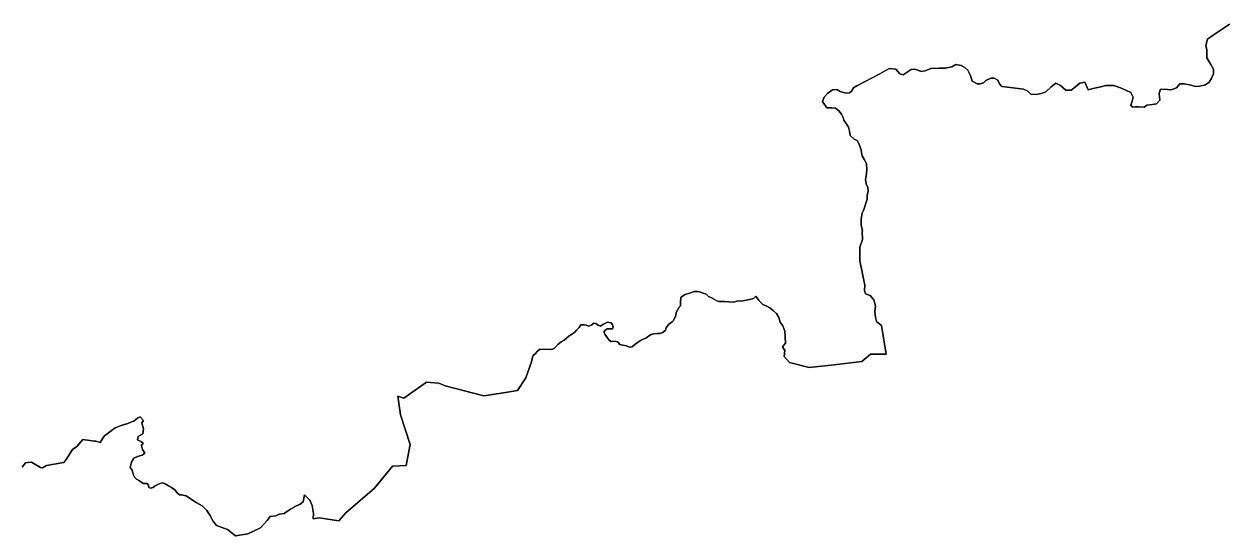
# Model space of a CAD drawing. Header units: inches. Extents: x 33.9 to 41.9, y -4.8 to 5.4.
# Drawn here: x 34.7264 to 34.8552, y 0.1362 to 0.1909 of the extents above; entities that cross this region are included whole.
import ezdxf

# ---------------------------------------------------------------- set-up
doc = ezdxf.new("R2010")
doc.units = ezdxf.units.IN
doc.header["$MEASUREMENT"] = 0
doc.layers.add('Counties', color=7, linetype='Continuous')

msp = doc.modelspace()

# ---------------------------------------------------------------- linework, layer by layer
at = {"layer": 'Counties'}
for points in [[(34.72616, 0.14354), (34.72652, 0.144), (34.72675, 0.14405), (34.72714, 0.14407), (34.7281, 0.14349), (34.72832, 0.14348), (34.72875, 0.14371), (34.73061, 0.14403), (34.73087, 0.14435), (34.73153, 0.14542), (34.732, 0.14573), (34.73264, 0.1465), (34.73389, 0.14633), (34.73402, 0.14631), (34.73451, 0.14616), (34.73479, 0.14663), (34.73497, 0.14688), (34.7354, 0.1472), (34.73583, 0.14753), (34.73611, 0.14774), (34.73675, 0.14799), (34.73747, 0.14821), (34.73814, 0.14849), (34.7385, 0.14878), (34.7387, 0.14888), (34.73878, 0.14892), (34.73914, 0.14853), (34.73896, 0.14828), (34.73914, 0.14763), (34.73907, 0.14709), (34.73857, 0.14681), (34.7385, 0.14645), (34.73885, 0.14627), (34.7391, 0.14612), (34.73893, 0.14584), (34.73903, 0.14541), (34.73928, 0.14505), (34.739, 0.14483), (34.7385, 0.14469), (34.73811, 0.14451), (34.73786, 0.14408), (34.73771, 0.14351), (34.73793, 0.14322), (34.73803, 0.14279), (34.73821, 0.14243), (34.73839, 0.14225), (34.73871, 0.14207), (34.7391, 0.14178), (34.73953, 0.14178), (34.73967, 0.1416), (34.73971, 0.14135), (34.73989, 0.14128), (34.74017, 0.14135), (34.74039, 0.14153), (34.74089, 0.14178), (34.74114, 0.14185), (34.74139, 0.14178), (34.74181, 0.14153), (34.74213, 0.14135), (34.74249, 0.1411), (34.74274, 0.14078), (34.74299, 0.14056), (34.7432, 0.14056), (34.7437, 0.14045), (34.74417, 0.14013), (34.74475, 0.13976), (34.74539, 0.1394), (34.74589, 0.1389), (34.74627, 0.13835), (34.74655, 0.13778), (34.74695, 0.13728), (34.74812, 0.13687), (34.74896, 0.13618), (34.75029, 0.13639), (34.75164, 0.13704), (34.75235, 0.13784), (34.75268, 0.13825), (34.75329, 0.13834), (34.75364, 0.13852), (34.75419, 0.13857), (34.75486, 0.13905), (34.75536, 0.13931), (34.75589, 0.13959), (34.75621, 0.13981), (34.75634, 0.14056), (34.75692, 0.13999), (34.75717, 0.13945), (34.75732, 0.13859), (34.75728, 0.13801), (34.75791, 0.13812), (34.76004, 0.1378), (34.76079, 0.13864), (34.76384, 0.1413), (34.76576, 0.14364), (34.76724, 0.14372), (34.76764, 0.14596), (34.76663, 0.14913), (34.76635, 0.15113), (34.76699, 0.15093), (34.76939, 0.15263), (34.77071, 0.15254), (34.77139, 0.15224), (34.77554, 0.15116), (34.77764, 0.15148), (34.77915, 0.15173), (34.78002, 0.15311), (34.78064, 0.1548), (34.78063, 0.15482), (34.78078, 0.15545), (34.78106, 0.1557), (34.78123, 0.15592), (34.78151, 0.15615), (34.78281, 0.15612), (34.78309, 0.15626), (34.78348, 0.15668), (34.78381, 0.15696), (34.78412, 0.15712), (34.78437, 0.15735), (34.78464, 0.15757), (34.78495, 0.15777), (34.78528, 0.15799), (34.78545, 0.15819), (34.78573, 0.15847), (34.78592, 0.15875), (34.78628, 0.15875), (34.78648, 0.15872), (34.78676, 0.15863), (34.78709, 0.15875), (34.78731, 0.15894), (34.78753, 0.15891), (34.78778, 0.15872), (34.78801, 0.15861), (34.78828, 0.1588), (34.78878, 0.15905), (34.78917, 0.15897), (34.78931, 0.15877), (34.78937, 0.15852), (34.78931, 0.15835), (34.78906, 0.15833), (34.78873, 0.15833), (34.78851, 0.15821), (34.78837, 0.15799), (34.78848, 0.15777), (34.78867, 0.15752), (34.78892, 0.15715), (34.78914, 0.15698), (34.78959, 0.15701), (34.78984, 0.15696), (34.79009, 0.15665), (34.79039, 0.15659), (34.79081, 0.15651), (34.79109, 0.15637), (34.79142, 0.1564), (34.7917, 0.15665), (34.79198, 0.15687), (34.79231, 0.1571), (34.79259, 0.15724), (34.79287, 0.15735), (34.79317, 0.15754), (34.79342, 0.15774), (34.79373, 0.15779), (34.79409, 0.15782), (34.79436, 0.15782), (34.7947, 0.15796), (34.79498, 0.15821), (34.79503, 0.15846), (34.79534, 0.15883), (34.79567, 0.15908), (34.79581, 0.15922), (34.79595, 0.15947), (34.79609, 0.15972), (34.79611, 0.16009), (34.79628, 0.16042), (34.79642, 0.16065), (34.79656, 0.16081), (34.79656, 0.16118), (34.79661, 0.16168), (34.79678, 0.16185), (34.79709, 0.16201), (34.79753, 0.16215), (34.79803, 0.16232), (34.79836, 0.16232), (34.79861, 0.16229), (34.79889, 0.16218), (34.79931, 0.16204), (34.79956, 0.16179), (34.79995, 0.16162), (34.80023, 0.16148), (34.80048, 0.16134), (34.80067, 0.16126), (34.80095, 0.16126), (34.80128, 0.16126), (34.8017, 0.16123), (34.80228, 0.16118), (34.80259, 0.16129), (34.80325, 0.16132), (34.80395, 0.16148), (34.80437, 0.16157), (34.80464, 0.16182), (34.80498, 0.16132), (34.8054, 0.16093), (34.8058, 0.16075), (34.80612, 0.1606), (34.80654, 0.16028), (34.80686, 0.15996), (34.80708, 0.15956), (34.80722, 0.15906), (34.80754, 0.15867), (34.80772, 0.15809), (34.80781, 0.15681), (34.8075, 0.15641), (34.80772, 0.15601), (34.80767, 0.15539), (34.80825, 0.15475), (34.81034, 0.15419), (34.81302, 0.15447), (34.81597, 0.15483), (34.8169, 0.15564), (34.81856, 0.15561), (34.81806, 0.1587), (34.81756, 0.15913), (34.81742, 0.15956), (34.81735, 0.16024), (34.81745, 0.16075), (34.81724, 0.16143), (34.81688, 0.1619), (34.81637, 0.16207), (34.81626, 0.16244), (34.81629, 0.163), (34.81575, 0.16561), (34.81577, 0.16707), (34.81603, 0.16789), (34.81602, 0.16876), (34.81603, 0.16878), (34.81592, 0.16948), (34.81589, 0.17009), (34.816, 0.17071), (34.81617, 0.1711), (34.81631, 0.17143), (34.81639, 0.1718), (34.81653, 0.17222), (34.81656, 0.17263), (34.81664, 0.17305), (34.81661, 0.17345), (34.81642, 0.17384), (34.81636, 0.17431), (34.81647, 0.17493), (34.8165, 0.17543), (34.81647, 0.17599), (34.81625, 0.17641), (34.816, 0.17686), (34.81586, 0.17761), (34.8157, 0.17806), (34.8155, 0.17845), (34.81514, 0.17862), (34.81473, 0.17901), (34.81467, 0.17948), (34.81453, 0.17993), (34.81431, 0.18032), (34.81406, 0.18066), (34.81398, 0.18094), (34.81381, 0.1813), (34.8135, 0.18166), (34.81314, 0.18194), (34.81275, 0.182), (34.81223, 0.182), (34.81178, 0.18266), (34.81195, 0.18313), (34.81235, 0.18356), (34.81285, 0.18392), (34.81331, 0.18396), (34.81367, 0.18374), (34.81427, 0.18356), (34.81466, 0.1836), (34.81488, 0.18378), (34.81509, 0.18414), (34.81545, 0.18435), (34.81791, 0.18564), (34.81891, 0.18618), (34.81962, 0.18614), (34.82005, 0.18564), (34.8204, 0.18553), (34.82083, 0.18582), (34.82126, 0.18607), (34.82165, 0.18611), (34.82237, 0.18589), (34.82276, 0.18596), (34.82336, 0.18618), (34.82425, 0.18622), (34.8249, 0.18622), (34.82561, 0.18636), (34.82604, 0.18661), (34.82661, 0.1865), (34.827, 0.18629), (34.82732, 0.186), (34.82761, 0.18543), (34.82778, 0.18485), (34.82832, 0.18456), (34.82868, 0.18456), (34.829, 0.18467), (34.82925, 0.18492), (34.82978, 0.18517), (34.83014, 0.18517), (34.83053, 0.18496), (34.83071, 0.18456), (34.83096, 0.18428), (34.83128, 0.18424), (34.83328, 0.18399), (34.83374, 0.18377), (34.83406, 0.18345), (34.83466, 0.18341), (34.83531, 0.18356), (34.83566, 0.1837), (34.83623, 0.18424), (34.83673, 0.18463), (34.83723, 0.18438), (34.8378, 0.18388), (34.83837, 0.18388), (34.83884, 0.18424), (34.8393, 0.18463), (34.83983, 0.18474), (34.83998, 0.18442), (34.84019, 0.18392), (34.84087, 0.1841), (34.84155, 0.18424), (34.84208, 0.18438), (34.84294, 0.18438), (34.84365, 0.18413), (34.84429, 0.18384), (34.84476, 0.18363), (34.84501, 0.18313), (34.8449, 0.18269), (34.84476, 0.18226), (34.84493, 0.18205), (34.84525, 0.18208), (34.84558, 0.18208), (34.84618, 0.18205), (34.84647, 0.18226), (34.84707, 0.18234), (34.8475, 0.18241), (34.84786, 0.1828), (34.84779, 0.18352), (34.84793, 0.18399), (34.84868, 0.18395), (34.84907, 0.18391), (34.84964, 0.18413), (34.85, 0.18456), (34.85046, 0.18456), (34.85121, 0.18442), (34.85164, 0.18427), (34.85214, 0.18431), (34.85274, 0.18445), (34.85313, 0.18474), (34.85338, 0.18517), (34.8536, 0.18564), (34.8536, 0.18614), (34.85331, 0.18661), (34.85289, 0.18732), (34.85289, 0.18818), (34.85278, 0.18865), (34.85296, 0.18933), (34.85356, 0.18976), (34.85421, 0.19019), (34.85474, 0.19055), (34.85531, 0.19095)], [(34.85531, 0.19095), (34.85474, 0.19055), (34.85421, 0.19019), (34.85356, 0.18976), (34.85296, 0.18933), (34.85278, 0.18865), (34.85289, 0.18818), (34.85289, 0.18732), (34.85331, 0.18661), (34.8536, 0.18614), (34.8536, 0.18564), (34.85338, 0.18517), (34.85313, 0.18474), (34.85274, 0.18445), (34.85214, 0.18431), (34.85164, 0.18427), (34.85121, 0.18442), (34.85046, 0.18456), (34.85, 0.18456), (34.84964, 0.18413), (34.84907, 0.18391), (34.84868, 0.18395), (34.84793, 0.18399), (34.84779, 0.18352), (34.84786, 0.1828), (34.8475, 0.18241), (34.84707, 0.18234), (34.84647, 0.18226), (34.84618, 0.18205), (34.84558, 0.18208), (34.84525, 0.18208), (34.84493, 0.18205), (34.84476, 0.18226), (34.8449, 0.18269), (34.84501, 0.18313), (34.84476, 0.18363), (34.84429, 0.18384), (34.84365, 0.18413), (34.84294, 0.18438), (34.84208, 0.18438), (34.84155, 0.18424), (34.84087, 0.1841), (34.84019, 0.18392), (34.83998, 0.18442), (34.83983, 0.18474), (34.8393, 0.18463), (34.83884, 0.18424), (34.83837, 0.18388), (34.8378, 0.18388), (34.83723, 0.18438), (34.83673, 0.18463), (34.83623, 0.18424), (34.83566, 0.1837), (34.83531, 0.18356), (34.83466, 0.18341), (34.83406, 0.18345), (34.83374, 0.18377), (34.83328, 0.18399), (34.83128, 0.18424), (34.83096, 0.18428), (34.83071, 0.18456), (34.83053, 0.18496), (34.83014, 0.18517), (34.82978, 0.18517), (34.82925, 0.18492), (34.829, 0.18467), (34.82868, 0.18456), (34.82832, 0.18456), (34.82778, 0.18485), (34.82761, 0.18543), (34.82732, 0.186), (34.827, 0.18629), (34.82661, 0.1865), (34.82604, 0.18661), (34.82561, 0.18636), (34.8249, 0.18622), (34.82425, 0.18622), (34.82336, 0.18618), (34.82276, 0.18596), (34.82237, 0.18589), (34.82165, 0.18611), (34.82126, 0.18607), (34.82083, 0.18582), (34.8204, 0.18553), (34.82005, 0.18564), (34.81962, 0.18614), (34.81891, 0.18618), (34.81791, 0.18564), (34.81545, 0.18435), (34.81509, 0.18414), (34.81488, 0.18378), (34.81466, 0.1836), (34.81427, 0.18356), (34.81367, 0.18374), (34.81331, 0.18396), (34.81285, 0.18392), (34.81235, 0.18356), (34.81195, 0.18313), (34.81178, 0.18266), (34.81223, 0.182), (34.81275, 0.182), (34.81314, 0.18194), (34.8135, 0.18166), (34.81381, 0.1813), (34.81398, 0.18094), (34.81406, 0.18066), (34.81431, 0.18032), (34.81453, 0.17993), (34.81467, 0.17948), (34.81473, 0.17901), (34.81514, 0.17862), (34.8155, 0.17845), (34.8157, 0.17806), (34.81586, 0.17761), (34.816, 0.17686), (34.81625, 0.17641), (34.81647, 0.17599), (34.8165, 0.17543), (34.81647, 0.17493), (34.81636, 0.17431), (34.81642, 0.17384), (34.81661, 0.17345), (34.81664, 0.17305), (34.81656, 0.17263), (34.81653, 0.17222), (34.81639, 0.1718), (34.81631, 0.17143), (34.81617, 0.1711), (34.816, 0.17071), (34.81589, 0.17009), (34.81592, 0.16948), (34.81603, 0.16878), (34.81602, 0.16876), (34.81603, 0.16789), (34.81577, 0.16707), (34.81575, 0.16561), (34.81629, 0.163), (34.81626, 0.16244), (34.81637, 0.16207), (34.81688, 0.1619), (34.81724, 0.16143), (34.81745, 0.16075), (34.81735, 0.16024), (34.81742, 0.15956), (34.81756, 0.15913), (34.81806, 0.1587), (34.81856, 0.15561), (34.8169, 0.15564), (34.81597, 0.15483), (34.81302, 0.15447), (34.81034, 0.15419), (34.80825, 0.15475), (34.80767, 0.15539), (34.80772, 0.15601), (34.8075, 0.15641), (34.80781, 0.15681), (34.80772, 0.15809), (34.80754, 0.15867), (34.80722, 0.15906), (34.80708, 0.15956), (34.80686, 0.15996), (34.80654, 0.16028), (34.80612, 0.1606), (34.8058, 0.16075), (34.8054, 0.16093), (34.80498, 0.16132), (34.80464, 0.16182), (34.80437, 0.16157), (34.80395, 0.16148), (34.80325, 0.16132), (34.80259, 0.16129), (34.80228, 0.16118), (34.8017, 0.16123), (34.80128, 0.16126), (34.80095, 0.16126), (34.80067, 0.16126), (34.80048, 0.16134), (34.80023, 0.16148), (34.79995, 0.16162), (34.79956, 0.16179), (34.79931, 0.16204), (34.79889, 0.16218), (34.79861, 0.16229), (34.79836, 0.16232), (34.79803, 0.16232), (34.79753, 0.16215), (34.79709, 0.16201), (34.79678, 0.16185), (34.79661, 0.16168), (34.79656, 0.16118), (34.79656, 0.16081), (34.79642, 0.16065), (34.79628, 0.16042), (34.79611, 0.16009), (34.79609, 0.15972), (34.79595, 0.15947), (34.79581, 0.15922), (34.79567, 0.15908), (34.79534, 0.15883), (34.79503, 0.15846), (34.79498, 0.15821), (34.7947, 0.15796), (34.79436, 0.15782), (34.79409, 0.15782), (34.79373, 0.15779), (34.79342, 0.15774), (34.79317, 0.15754), (34.79287, 0.15735), (34.79259, 0.15724), (34.79231, 0.1571), (34.79198, 0.15687), (34.7917, 0.15665), (34.79142, 0.1564), (34.79109, 0.15637), (34.79081, 0.15651), (34.79039, 0.15659), (34.79009, 0.15665), (34.78984, 0.15696), (34.78959, 0.15701), (34.78914, 0.15698), (34.78892, 0.15715), (34.78867, 0.15752), (34.78848, 0.15777), (34.78837, 0.15799), (34.78851, 0.15821), (34.78873, 0.15833), (34.78906, 0.15833), (34.78931, 0.15835), (34.78937, 0.15852), (34.78931, 0.15877), (34.78917, 0.15897), (34.78878, 0.15905), (34.78828, 0.1588), (34.78801, 0.15861), (34.78778, 0.15872), (34.78753, 0.15891), (34.78731, 0.15894), (34.78709, 0.15875), (34.78676, 0.15863), (34.78648, 0.15872), (34.78628, 0.15875), (34.78592, 0.15875), (34.78573, 0.15847), (34.78545, 0.15819), (34.78528, 0.15799), (34.78495, 0.15777), (34.78464, 0.15757), (34.78437, 0.15735), (34.78412, 0.15712), (34.78381, 0.15696), (34.78348, 0.15668), (34.78309, 0.15626), (34.78281, 0.15612), (34.78151, 0.15615), (34.78123, 0.15592), (34.78106, 0.1557), (34.78078, 0.15545), (34.78063, 0.15482), (34.78064, 0.1548), (34.78002, 0.15311), (34.77915, 0.15173), (34.77764, 0.15148), (34.77554, 0.15116), (34.77139, 0.15224), (34.77071, 0.15254), (34.76939, 0.15263), (34.76699, 0.15093), (34.76635, 0.15113), (34.76663, 0.14913), (34.76764, 0.14596), (34.76724, 0.14372), (34.76576, 0.14364), (34.76384, 0.1413), (34.76079, 0.13864), (34.76004, 0.1378), (34.75791, 0.13812), (34.75728, 0.13801), (34.75732, 0.13859), (34.75717, 0.13945), (34.75692, 0.13999), (34.75634, 0.14056), (34.75621, 0.13981), (34.75589, 0.13959), (34.75536, 0.13931), (34.75486, 0.13905), (34.75419, 0.13857), (34.75364, 0.13852), (34.75329, 0.13834), (34.75268, 0.13825), (34.75235, 0.13784), (34.75164, 0.13704), (34.75029, 0.13639), (34.74896, 0.13618), (34.74812, 0.13687), (34.74695, 0.13728), (34.74655, 0.13778), (34.74627, 0.13835), (34.74589, 0.1389), (34.74539, 0.1394), (34.74475, 0.13976), (34.74417, 0.14013), (34.7437, 0.14045), (34.7432, 0.14056), (34.74299, 0.14056), (34.74274, 0.14078), (34.74249, 0.1411), (34.74213, 0.14135), (34.74181, 0.14153), (34.74139, 0.14178), (34.74114, 0.14185), (34.74089, 0.14178), (34.74039, 0.14153), (34.74017, 0.14135), (34.73989, 0.14128), (34.73971, 0.14135), (34.73967, 0.1416), (34.73953, 0.14178), (34.7391, 0.14178), (34.73871, 0.14207), (34.73839, 0.14225), (34.73821, 0.14243), (34.73803, 0.14279), (34.73793, 0.14322), (34.73771, 0.14351), (34.73786, 0.14408), (34.73811, 0.14451), (34.7385, 0.14469), (34.739, 0.14483), (34.73928, 0.14505), (34.73903, 0.14541), (34.73893, 0.14584), (34.7391, 0.14612), (34.73885, 0.14627), (34.7385, 0.14645), (34.73857, 0.14681), (34.73907, 0.14709), (34.73914, 0.14763), (34.73896, 0.14828), (34.73914, 0.14853), (34.73878, 0.14892), (34.7387, 0.14888), (34.7385, 0.14878), (34.73814, 0.14849), (34.73747, 0.14821), (34.73675, 0.14799), (34.73611, 0.14774), (34.73583, 0.14753), (34.7354, 0.1472), (34.73497, 0.14688), (34.73479, 0.14663), (34.73451, 0.14616), (34.73402, 0.14631), (34.73389, 0.14633), (34.73264, 0.1465), (34.732, 0.14573), (34.73153, 0.14542), (34.73087, 0.14435), (34.73061, 0.14403), (34.72875, 0.14371), (34.72832, 0.14348), (34.7281, 0.14349), (34.72714, 0.14407), (34.72675, 0.14405), (34.72652, 0.144), (34.72616, 0.14354)], [(34.72616, 0.14354), (34.72652, 0.144), (34.72675, 0.14405), (34.72714, 0.14407), (34.7281, 0.14349), (34.72832, 0.14348), (34.72875, 0.14371), (34.73061, 0.14403), (34.73087, 0.14435), (34.73153, 0.14542), (34.732, 0.14573), (34.73264, 0.1465), (34.73389, 0.14633), (34.73402, 0.14631), (34.73451, 0.14616), (34.73479, 0.14663), (34.73497, 0.14688), (34.7354, 0.1472), (34.73583, 0.14753), (34.73611, 0.14774), (34.73675, 0.14799), (34.73747, 0.14821), (34.73814, 0.14849), (34.7385, 0.14878), (34.7387, 0.14888), (34.73878, 0.14892), (34.73914, 0.14853), (34.73896, 0.14828), (34.73914, 0.14763), (34.73907, 0.14709), (34.73857, 0.14681), (34.7385, 0.14645), (34.73885, 0.14627), (34.7391, 0.14612), (34.73893, 0.14584), (34.73903, 0.14541), (34.73928, 0.14505), (34.739, 0.14483), (34.7385, 0.14469), (34.73811, 0.14451), (34.73786, 0.14408), (34.73771, 0.14351), (34.73793, 0.14322), (34.73803, 0.14279), (34.73821, 0.14243), (34.73839, 0.14225), (34.73871, 0.14207), (34.7391, 0.14178), (34.73953, 0.14178), (34.73967, 0.1416), (34.73971, 0.14135), (34.73989, 0.14128), (34.74017, 0.14135), (34.74039, 0.14153), (34.74089, 0.14178), (34.74114, 0.14185), (34.74139, 0.14178), (34.74181, 0.14153), (34.74213, 0.14135), (34.74249, 0.1411), (34.74274, 0.14078), (34.74299, 0.14056), (34.7432, 0.14056), (34.7437, 0.14045), (34.74417, 0.14013), (34.74475, 0.13976), (34.74539, 0.1394), (34.74589, 0.1389), (34.74627, 0.13835), (34.74655, 0.13778), (34.74695, 0.13728), (34.74812, 0.13687), (34.74896, 0.13618), (34.75029, 0.13639), (34.75164, 0.13704), (34.75235, 0.13784), (34.75268, 0.13825), (34.75329, 0.13834), (34.75364, 0.13852), (34.75419, 0.13857), (34.75486, 0.13905), (34.75536, 0.13931), (34.75589, 0.13959), (34.75621, 0.13981), (34.75634, 0.14056), (34.75692, 0.13999), (34.75717, 0.13945), (34.75732, 0.13859), (34.75728, 0.13801), (34.75791, 0.13812), (34.76004, 0.1378), (34.76079, 0.13864), (34.76384, 0.1413), (34.76576, 0.14364), (34.76724, 0.14372), (34.76764, 0.14596), (34.76663, 0.14913), (34.76635, 0.15113), (34.76699, 0.15093), (34.76939, 0.15263), (34.77071, 0.15254), (34.77139, 0.15224), (34.77554, 0.15116), (34.77764, 0.15148), (34.77915, 0.15173), (34.78002, 0.15311), (34.78064, 0.1548), (34.78063, 0.15482), (34.78078, 0.15545), (34.78106, 0.1557), (34.78123, 0.15592), (34.78151, 0.15615), (34.78281, 0.15612), (34.78309, 0.15626), (34.78348, 0.15668), (34.78381, 0.15696), (34.78412, 0.15712), (34.78437, 0.15735), (34.78464, 0.15757), (34.78495, 0.15777), (34.78528, 0.15799), (34.78545, 0.15819), (34.78573, 0.15847), (34.78592, 0.15875), (34.78628, 0.15875), (34.78648, 0.15872), (34.78676, 0.15863), (34.78709, 0.15875), (34.78731, 0.15894), (34.78753, 0.15891), (34.78778, 0.15872), (34.78801, 0.15861), (34.78828, 0.1588), (34.78878, 0.15905), (34.78917, 0.15897), (34.78931, 0.15877), (34.78937, 0.15852), (34.78931, 0.15835), (34.78906, 0.15833), (34.78873, 0.15833), (34.78851, 0.15821), (34.78837, 0.15799), (34.78848, 0.15777), (34.78867, 0.15752), (34.78892, 0.15715), (34.78914, 0.15698), (34.78959, 0.15701), (34.78984, 0.15696), (34.79009, 0.15665), (34.79039, 0.15659), (34.79081, 0.15651), (34.79109, 0.15637), (34.79142, 0.1564), (34.7917, 0.15665), (34.79198, 0.15687), (34.79231, 0.1571), (34.79259, 0.15724), (34.79287, 0.15735), (34.79317, 0.15754), (34.79342, 0.15774), (34.79373, 0.15779), (34.79409, 0.15782), (34.79436, 0.15782), (34.7947, 0.15796), (34.79498, 0.15821), (34.79503, 0.15846), (34.79534, 0.15883), (34.79567, 0.15908), (34.79581, 0.15922), (34.79595, 0.15947), (34.79609, 0.15972), (34.79611, 0.16009), (34.79628, 0.16042), (34.79642, 0.16065), (34.79656, 0.16081), (34.79656, 0.16118), (34.79661, 0.16168), (34.79678, 0.16185), (34.79709, 0.16201), (34.79753, 0.16215), (34.79803, 0.16232), (34.79836, 0.16232), (34.79861, 0.16229), (34.79889, 0.16218), (34.79931, 0.16204), (34.79956, 0.16179), (34.79995, 0.16162), (34.80023, 0.16148), (34.80048, 0.16134), (34.80067, 0.16126), (34.80095, 0.16126), (34.80128, 0.16126), (34.8017, 0.16123), (34.80228, 0.16118), (34.80259, 0.16129), (34.80325, 0.16132), (34.80395, 0.16148), (34.80437, 0.16157), (34.80464, 0.16182), (34.80498, 0.16132), (34.8054, 0.16093), (34.8058, 0.16075), (34.80612, 0.1606), (34.80654, 0.16028), (34.80686, 0.15996), (34.80708, 0.15956), (34.80722, 0.15906), (34.80754, 0.15867), (34.80772, 0.15809), (34.80781, 0.15681), (34.8075, 0.15641), (34.80772, 0.15601), (34.80767, 0.15539), (34.80825, 0.15475), (34.81034, 0.15419), (34.81302, 0.15447), (34.81597, 0.15483), (34.8169, 0.15564), (34.81856, 0.15561), (34.81806, 0.1587), (34.81756, 0.15913), (34.81742, 0.15956), (34.81735, 0.16024), (34.81745, 0.16075), (34.81724, 0.16143), (34.81688, 0.1619), (34.81637, 0.16207), (34.81626, 0.16244), (34.81629, 0.163), (34.81575, 0.16561), (34.81577, 0.16707), (34.81603, 0.16789), (34.81602, 0.16876), (34.81603, 0.16878), (34.81592, 0.16948), (34.81589, 0.17009), (34.816, 0.17071), (34.81617, 0.1711), (34.81631, 0.17143), (34.81639, 0.1718), (34.81653, 0.17222), (34.81656, 0.17263), (34.81664, 0.17305), (34.81661, 0.17345), (34.81642, 0.17384), (34.81636, 0.17431), (34.81647, 0.17493), (34.8165, 0.17543), (34.81647, 0.17599), (34.81625, 0.17641), (34.816, 0.17686), (34.81586, 0.17761), (34.8157, 0.17806), (34.8155, 0.17845), (34.81514, 0.17862), (34.81473, 0.17901), (34.81467, 0.17948), (34.81453, 0.17993), (34.81431, 0.18032), (34.81406, 0.18066), (34.81398, 0.18094), (34.81381, 0.1813), (34.8135, 0.18166), (34.81314, 0.18194), (34.81275, 0.182), (34.81223, 0.182), (34.81178, 0.18266), (34.81195, 0.18313), (34.81235, 0.18356), (34.81285, 0.18392), (34.81331, 0.18396), (34.81367, 0.18374), (34.81427, 0.18356), (34.81466, 0.1836), (34.81488, 0.18378), (34.81509, 0.18414), (34.81545, 0.18435), (34.81791, 0.18564), (34.81891, 0.18618), (34.81962, 0.18614), (34.82005, 0.18564), (34.8204, 0.18553), (34.82083, 0.18582), (34.82126, 0.18607), (34.82165, 0.18611), (34.82237, 0.18589), (34.82276, 0.18596), (34.82336, 0.18618), (34.82425, 0.18622), (34.8249, 0.18622), (34.82561, 0.18636), (34.82604, 0.18661), (34.82661, 0.1865), (34.827, 0.18629), (34.82732, 0.186), (34.82761, 0.18543), (34.82778, 0.18485), (34.82832, 0.18456), (34.82868, 0.18456), (34.829, 0.18467), (34.82925, 0.18492), (34.82978, 0.18517), (34.83014, 0.18517), (34.83053, 0.18496), (34.83071, 0.18456), (34.83096, 0.18428), (34.83128, 0.18424), (34.83328, 0.18399), (34.83374, 0.18377), (34.83406, 0.18345), (34.83466, 0.18341), (34.83531, 0.18356), (34.83566, 0.1837), (34.83623, 0.18424), (34.83673, 0.18463), (34.83723, 0.18438), (34.8378, 0.18388), (34.83837, 0.18388), (34.83884, 0.18424), (34.8393, 0.18463), (34.83983, 0.18474), (34.83998, 0.18442), (34.84019, 0.18392), (34.84087, 0.1841), (34.84155, 0.18424), (34.84208, 0.18438), (34.84294, 0.18438), (34.84365, 0.18413), (34.84429, 0.18384), (34.84476, 0.18363), (34.84501, 0.18313), (34.8449, 0.18269), (34.84476, 0.18226), (34.84493, 0.18205), (34.84525, 0.18208), (34.84558, 0.18208), (34.84618, 0.18205), (34.84647, 0.18226), (34.84707, 0.18234), (34.8475, 0.18241), (34.84786, 0.1828), (34.84779, 0.18352), (34.84793, 0.18399), (34.84868, 0.18395), (34.84907, 0.18391), (34.84964, 0.18413), (34.85, 0.18456), (34.85046, 0.18456), (34.85121, 0.18442), (34.85164, 0.18427), (34.85214, 0.18431), (34.85274, 0.18445), (34.85313, 0.18474), (34.85338, 0.18517), (34.8536, 0.18564), (34.8536, 0.18614), (34.85331, 0.18661), (34.85289, 0.18732), (34.85289, 0.18818), (34.85278, 0.18865), (34.85296, 0.18933), (34.85356, 0.18976), (34.85421, 0.19019), (34.85474, 0.19055), (34.85531, 0.19095)], [(34.85531, 0.19095), (34.85474, 0.19055), (34.85421, 0.19019), (34.85356, 0.18976), (34.85296, 0.18933), (34.85278, 0.18865), (34.85289, 0.18818), (34.85289, 0.18732), (34.85331, 0.18661), (34.8536, 0.18614), (34.8536, 0.18564), (34.85338, 0.18517), (34.85313, 0.18474), (34.85274, 0.18445), (34.85214, 0.18431), (34.85164, 0.18427), (34.85121, 0.18442), (34.85046, 0.18456), (34.85, 0.18456), (34.84964, 0.18413), (34.84907, 0.18391), (34.84868, 0.18395), (34.84793, 0.18399), (34.84779, 0.18352), (34.84786, 0.1828), (34.8475, 0.18241), (34.84707, 0.18234), (34.84647, 0.18226), (34.84618, 0.18205), (34.84558, 0.18208), (34.84525, 0.18208), (34.84493, 0.18205), (34.84476, 0.18226), (34.8449, 0.18269), (34.84501, 0.18313), (34.84476, 0.18363), (34.84429, 0.18384), (34.84365, 0.18413), (34.84294, 0.18438), (34.84208, 0.18438), (34.84155, 0.18424), (34.84087, 0.1841), (34.84019, 0.18392), (34.83998, 0.18442), (34.83983, 0.18474), (34.8393, 0.18463), (34.83884, 0.18424), (34.83837, 0.18388), (34.8378, 0.18388), (34.83723, 0.18438), (34.83673, 0.18463), (34.83623, 0.18424), (34.83566, 0.1837), (34.83531, 0.18356), (34.83466, 0.18341), (34.83406, 0.18345), (34.83374, 0.18377), (34.83328, 0.18399), (34.83128, 0.18424), (34.83096, 0.18428), (34.83071, 0.18456), (34.83053, 0.18496), (34.83014, 0.18517), (34.82978, 0.18517), (34.82925, 0.18492), (34.829, 0.18467), (34.82868, 0.18456), (34.82832, 0.18456), (34.82778, 0.18485), (34.82761, 0.18543), (34.82732, 0.186), (34.827, 0.18629), (34.82661, 0.1865), (34.82604, 0.18661), (34.82561, 0.18636), (34.8249, 0.18622), (34.82425, 0.18622), (34.82336, 0.18618), (34.82276, 0.18596), (34.82237, 0.18589), (34.82165, 0.18611), (34.82126, 0.18607), (34.82083, 0.18582), (34.8204, 0.18553), (34.82005, 0.18564), (34.81962, 0.18614), (34.81891, 0.18618), (34.81791, 0.18564), (34.81545, 0.18435), (34.81509, 0.18414), (34.81488, 0.18378), (34.81466, 0.1836), (34.81427, 0.18356), (34.81367, 0.18374), (34.81331, 0.18396), (34.81285, 0.18392), (34.81235, 0.18356), (34.81195, 0.18313), (34.81178, 0.18266), (34.81223, 0.182), (34.81275, 0.182), (34.81314, 0.18194), (34.8135, 0.18166), (34.81381, 0.1813), (34.81398, 0.18094), (34.81406, 0.18066), (34.81431, 0.18032), (34.81453, 0.17993), (34.81467, 0.17948), (34.81473, 0.17901), (34.81514, 0.17862), (34.8155, 0.17845), (34.8157, 0.17806), (34.81586, 0.17761), (34.816, 0.17686), (34.81625, 0.17641), (34.81647, 0.17599), (34.8165, 0.17543), (34.81647, 0.17493), (34.81636, 0.17431), (34.81642, 0.17384), (34.81661, 0.17345), (34.81664, 0.17305), (34.81656, 0.17263), (34.81653, 0.17222), (34.81639, 0.1718), (34.81631, 0.17143), (34.81617, 0.1711), (34.816, 0.17071), (34.81589, 0.17009), (34.81592, 0.16948), (34.81603, 0.16878), (34.81602, 0.16876), (34.81603, 0.16789), (34.81577, 0.16707), (34.81575, 0.16561), (34.81629, 0.163), (34.81626, 0.16244), (34.81637, 0.16207), (34.81688, 0.1619), (34.81724, 0.16143), (34.81745, 0.16075), (34.81735, 0.16024), (34.81742, 0.15956), (34.81756, 0.15913), (34.81806, 0.1587), (34.81856, 0.15561), (34.8169, 0.15564), (34.81597, 0.15483), (34.81302, 0.15447), (34.81034, 0.15419), (34.80825, 0.15475), (34.80767, 0.15539), (34.80772, 0.15601), (34.8075, 0.15641), (34.80781, 0.15681), (34.80772, 0.15809), (34.80754, 0.15867), (34.80722, 0.15906), (34.80708, 0.15956), (34.80686, 0.15996), (34.80654, 0.16028), (34.80612, 0.1606), (34.8058, 0.16075), (34.8054, 0.16093), (34.80498, 0.16132), (34.80464, 0.16182), (34.80437, 0.16157), (34.80395, 0.16148), (34.80325, 0.16132), (34.80259, 0.16129), (34.80228, 0.16118), (34.8017, 0.16123), (34.80128, 0.16126), (34.80095, 0.16126), (34.80067, 0.16126), (34.80048, 0.16134), (34.80023, 0.16148), (34.79995, 0.16162), (34.79956, 0.16179), (34.79931, 0.16204), (34.79889, 0.16218), (34.79861, 0.16229), (34.79836, 0.16232), (34.79803, 0.16232), (34.79753, 0.16215), (34.79709, 0.16201), (34.79678, 0.16185), (34.79661, 0.16168), (34.79656, 0.16118), (34.79656, 0.16081), (34.79642, 0.16065), (34.79628, 0.16042), (34.79611, 0.16009), (34.79609, 0.15972), (34.79595, 0.15947), (34.79581, 0.15922), (34.79567, 0.15908), (34.79534, 0.15883), (34.79503, 0.15846), (34.79498, 0.15821), (34.7947, 0.15796), (34.79436, 0.15782), (34.79409, 0.15782), (34.79373, 0.15779), (34.79342, 0.15774), (34.79317, 0.15754), (34.79287, 0.15735), (34.79259, 0.15724), (34.79231, 0.1571), (34.79198, 0.15687), (34.7917, 0.15665), (34.79142, 0.1564), (34.79109, 0.15637), (34.79081, 0.15651), (34.79039, 0.15659), (34.79009, 0.15665), (34.78984, 0.15696), (34.78959, 0.15701), (34.78914, 0.15698), (34.78892, 0.15715), (34.78867, 0.15752), (34.78848, 0.15777), (34.78837, 0.15799), (34.78851, 0.15821), (34.78873, 0.15833), (34.78906, 0.15833), (34.78931, 0.15835), (34.78937, 0.15852), (34.78931, 0.15877), (34.78917, 0.15897), (34.78878, 0.15905), (34.78828, 0.1588), (34.78801, 0.15861), (34.78778, 0.15872), (34.78753, 0.15891), (34.78731, 0.15894), (34.78709, 0.15875), (34.78676, 0.15863), (34.78648, 0.15872), (34.78628, 0.15875), (34.78592, 0.15875), (34.78573, 0.15847), (34.78545, 0.15819), (34.78528, 0.15799), (34.78495, 0.15777), (34.78464, 0.15757), (34.78437, 0.15735), (34.78412, 0.15712), (34.78381, 0.15696), (34.78348, 0.15668), (34.78309, 0.15626), (34.78281, 0.15612), (34.78151, 0.15615), (34.78123, 0.15592), (34.78106, 0.1557), (34.78078, 0.15545), (34.78063, 0.15482), (34.78064, 0.1548), (34.78002, 0.15311), (34.77915, 0.15173), (34.77764, 0.15148), (34.77554, 0.15116), (34.77139, 0.15224), (34.77071, 0.15254), (34.76939, 0.15263), (34.76699, 0.15093), (34.76635, 0.15113), (34.76663, 0.14913), (34.76764, 0.14596), (34.76724, 0.14372), (34.76576, 0.14364), (34.76384, 0.1413), (34.76079, 0.13864), (34.76004, 0.1378), (34.75791, 0.13812), (34.75728, 0.13801), (34.75732, 0.13859), (34.75717, 0.13945), (34.75692, 0.13999), (34.75634, 0.14056), (34.75621, 0.13981), (34.75589, 0.13959), (34.75536, 0.13931), (34.75486, 0.13905), (34.75419, 0.13857), (34.75364, 0.13852), (34.75329, 0.13834), (34.75268, 0.13825), (34.75235, 0.13784), (34.75164, 0.13704), (34.75029, 0.13639), (34.74896, 0.13618), (34.74812, 0.13687), (34.74695, 0.13728), (34.74655, 0.13778), (34.74627, 0.13835), (34.74589, 0.1389), (34.74539, 0.1394), (34.74475, 0.13976), (34.74417, 0.14013), (34.7437, 0.14045), (34.7432, 0.14056), (34.74299, 0.14056), (34.74274, 0.14078), (34.74249, 0.1411), (34.74213, 0.14135), (34.74181, 0.14153), (34.74139, 0.14178), (34.74114, 0.14185), (34.74089, 0.14178), (34.74039, 0.14153), (34.74017, 0.14135), (34.73989, 0.14128), (34.73971, 0.14135), (34.73967, 0.1416), (34.73953, 0.14178), (34.7391, 0.14178), (34.73871, 0.14207), (34.73839, 0.14225), (34.73821, 0.14243), (34.73803, 0.14279), (34.73793, 0.14322), (34.73771, 0.14351), (34.73786, 0.14408), (34.73811, 0.14451), (34.7385, 0.14469), (34.739, 0.14483), (34.73928, 0.14505), (34.73903, 0.14541), (34.73893, 0.14584), (34.7391, 0.14612), (34.73885, 0.14627), (34.7385, 0.14645), (34.73857, 0.14681), (34.73907, 0.14709), (34.73914, 0.14763), (34.73896, 0.14828), (34.73914, 0.14853), (34.73878, 0.14892), (34.7387, 0.14888), (34.7385, 0.14878), (34.73814, 0.14849), (34.73747, 0.14821), (34.73675, 0.14799), (34.73611, 0.14774), (34.73583, 0.14753), (34.7354, 0.1472), (34.73497, 0.14688), (34.73479, 0.14663), (34.73451, 0.14616), (34.73402, 0.14631), (34.73389, 0.14633), (34.73264, 0.1465), (34.732, 0.14573), (34.73153, 0.14542), (34.73087, 0.14435), (34.73061, 0.14403), (34.72875, 0.14371), (34.72832, 0.14348), (34.7281, 0.14349), (34.72714, 0.14407), (34.72675, 0.14405), (34.72652, 0.144), (34.72616, 0.14354)]]:
    msp.add_lwpolyline(points, dxfattribs=at)

doc.saveas('drawing.dxf')
